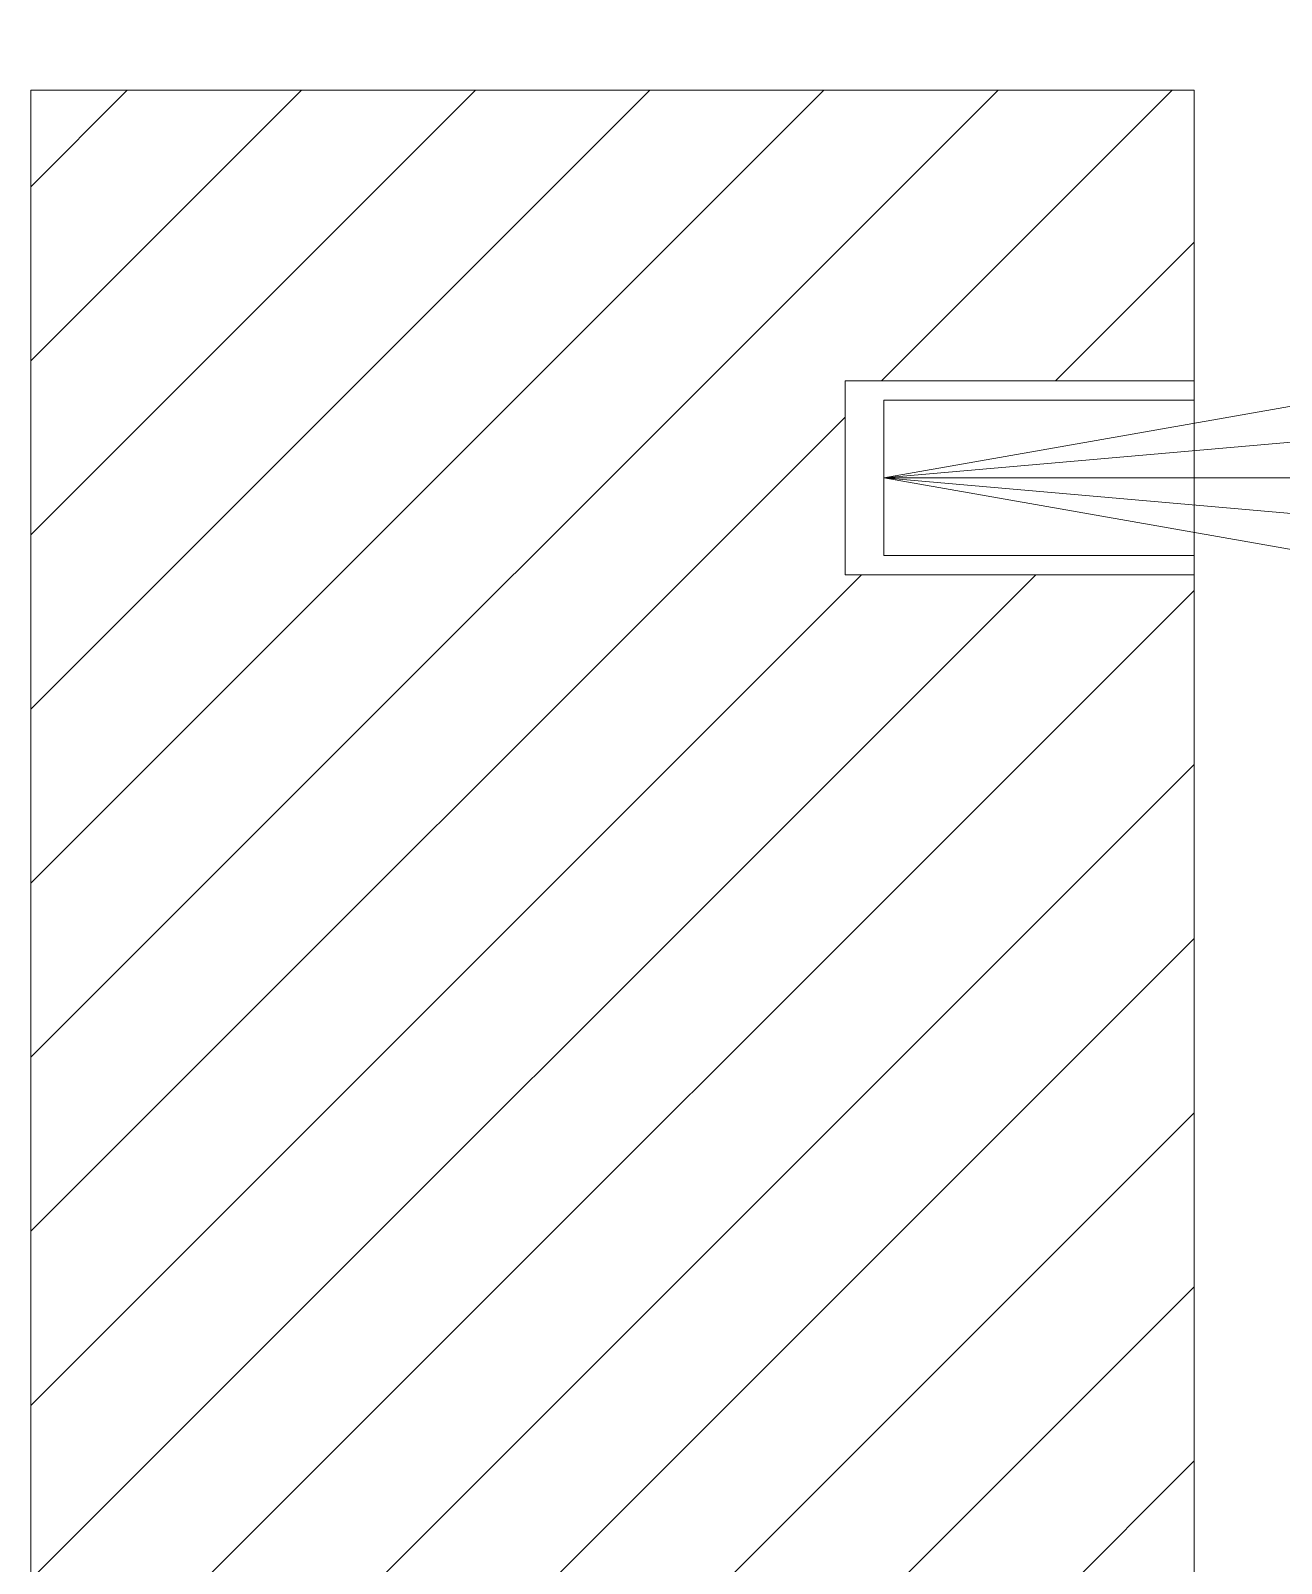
# Model space of a CAD drawing. Header units: millimetres. Extents: x 126 to 12547, y 1644 to 26714.
# Drawn here: x 9750.87 to 9783.12, y 2225.83 to 2265.36 of the extents above; entities that cross this region are included whole.
import ezdxf

# ---------------------------------------------------------------- set-up
doc = ezdxf.new("R2010")
doc.units = ezdxf.units.MM
for name, color, linetype, lineweight in [('F_ARREDI', 7, 'Continuous', 5), ('F_MULTI laminato OPACO', 1, 'Continuous', 5), ('F_STRIP-LED', 2, 'Continuous', 5)]:
    doc.layers.add(name, color=color, linetype=linetype, lineweight=lineweight)

# ---------------------------------------------------------------- blocks, each defined once
blk = doc.blocks.new('ARMADIO_camera master_sol.C_pianta')
at = {"layer": 'F_MULTI laminato OPACO', "transparency": 33554508}
h = blk.add_hatch(dxfattribs=at)
h.set_pattern_fill('ANSI31', color=5)
h.paths.add_polyline_path([(720247.422, 531030.595), (720238.422, 531030.595), (720238.422, 531078.095), (720268.422, 531078.095), (720268.422, 531018.095), (720238.422, 531018.095), (720238.422, 531025.595), (720247.422, 531025.595)])
at = {"layer": 'F_MULTI laminato OPACO', "color": 5}
for points in [[(720268.422, 531018.095), (720238.422, 531018.095), (720238.422, 531078.095), (720268.422, 531078.095)], [(720247.422, 531030.595), (720247.422, 531025.595), (720238.422, 531025.595), (720238.422, 531030.595)]]:
    blk.add_lwpolyline(points, close=True, dxfattribs=at)
at = {"layer": 'F_STRIP-LED'}
for q in [(720181.014, 531039.629), (720147.437, 531036.755), (720137.747, 531028.095), (720147.437, 531019.435), (720181.014, 531016.562)]:
    blk.add_line((720246.422, 531028.095), q, dxfattribs=at)
blk.add_lwpolyline([(720246.422, 531030.095), (720246.422, 531026.095), (720238.422, 531026.095), (720238.422, 531030.095)], close=True, dxfattribs=at)

msp = doc.modelspace()

# ---------------------------------------------------------------- block references
at = {"layer": 'F_ARREDI', "color": 2, "lineweight": 5, "rotation": 180}
msp.add_blockref('ARMADIO_camera master_sol.C_pianta', (730019.295, 533281.926), dxfattribs=at)

doc.saveas('drawing.dxf')
